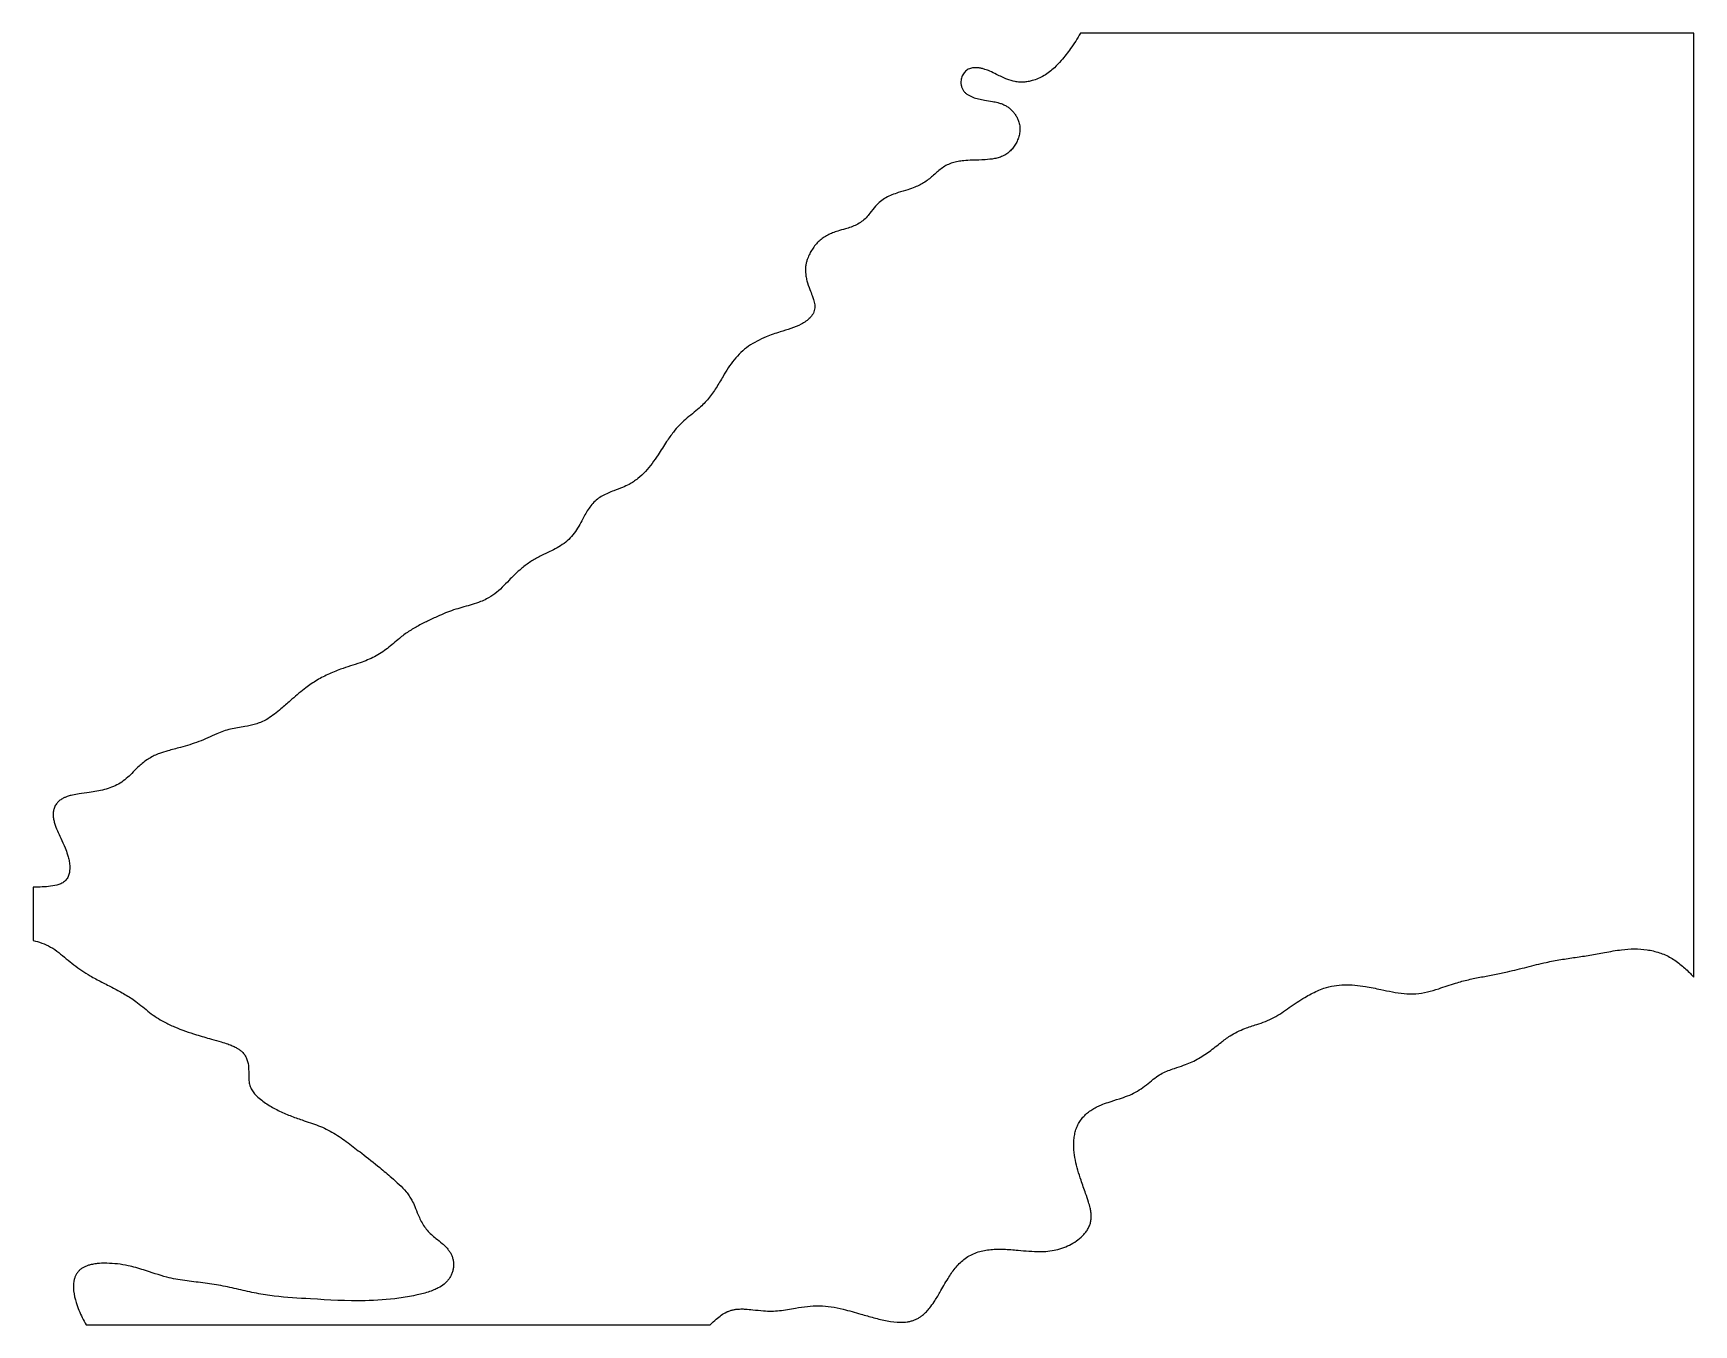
# Model space of a CAD drawing. Header units: millimetres. Extents: x 0 to 180, y -140 to 0.
import ezdxf

# ---------------------------------------------------------------- set-up
doc = ezdxf.new("R2010")
doc.units = ezdxf.units.MM
doc.layers.add('outline', color=7, linetype='Continuous')

msp = doc.modelspace()

# ---------------------------------------------------------------- linework, layer by layer
at = {"layer": 'outline'}
for p, q in [((180, 0), (113.52, 0)), ((180, -102.31), (180, 0)), ((0, -92.57), (0, -98.34)), ((5.74, -140), (73.37, -140))]:
    msp.add_line(p, q, dxfattribs=at)
for points, knots in [([(113.52, 0), (113.19, -0.57), (112.83, -1.13), (112.13, -2.11), (111.8, -2.54), (111.2, -3.23), (110.96, -3.49), (110.52, -3.9), (110.34, -4.05), (109.97, -4.34), (109.78, -4.47), (109.37, -4.71), (109.16, -4.82), (108.74, -5), (108.51, -5.08), (108.14, -5.18), (107.99, -5.22), (107.68, -5.27), (107.52, -5.29), (107.21, -5.3), (107.06, -5.31), (106.75, -5.29), (106.59, -5.27), (106.14, -5.19), (105.84, -5.1), (105.17, -4.84), (104.8, -4.65), (104.18, -4.34), (103.93, -4.22), (103.51, -4.04), (103.34, -3.97), (103.04, -3.88), (102.92, -3.84), (102.68, -3.79), (102.56, -3.77), (102.36, -3.74), (102.28, -3.74), (102.11, -3.73), (102.03, -3.74), (101.87, -3.75), (101.79, -3.77), (101.63, -3.8), (101.55, -3.83), (101.4, -3.89), (101.32, -3.93), (101.19, -4.02), (101.12, -4.07), (101, -4.18), (100.95, -4.24), (100.85, -4.37), (100.8, -4.44), (100.72, -4.59), (100.69, -4.66), (100.63, -4.82), (100.61, -4.9), (100.58, -5.06), (100.57, -5.15), (100.56, -5.29), (100.56, -5.34), (100.56, -5.45), (100.57, -5.51), (100.58, -5.62), (100.59, -5.67), (100.62, -5.78), (100.63, -5.83), (100.67, -5.94), (100.69, -5.99), (100.74, -6.09), (100.77, -6.13), (100.83, -6.23), (100.86, -6.27), (100.93, -6.36), (100.97, -6.4), (101.09, -6.51), (101.17, -6.58), (101.36, -6.7), (101.45, -6.76), (101.65, -6.85), (101.75, -6.9), (102.05, -7.01), (102.26, -7.07), (102.69, -7.17), (102.9, -7.21), (103.41, -7.3), (103.7, -7.34), (104.18, -7.43), (104.37, -7.47), (104.68, -7.56), (104.81, -7.59), (105.05, -7.68), (105.17, -7.73), (105.41, -7.85), (105.52, -7.91), (105.74, -8.06), (105.84, -8.14), (106.04, -8.31), (106.13, -8.41), (106.3, -8.61), (106.38, -8.71), (106.53, -8.93), (106.6, -9.05), (106.72, -9.28), (106.77, -9.4), (106.84, -9.61), (106.86, -9.7), (106.9, -9.87), (106.92, -9.95), (106.94, -10.12), (106.95, -10.21), (106.95, -10.47), (106.94, -10.65), (106.89, -10.99), (106.85, -11.16), (106.74, -11.49), (106.68, -11.65), (106.53, -11.96), (106.44, -12.11), (106.25, -12.4), (106.14, -12.53), (105.9, -12.78), (105.77, -12.89), (105.49, -13.1), (105.35, -13.19), (105.04, -13.35), (104.88, -13.41), (104.55, -13.52), (104.38, -13.56), (103.87, -13.66), (103.53, -13.69), (102.72, -13.74), (102.25, -13.75), (101.48, -13.78), (101.17, -13.79), (100.65, -13.84), (100.45, -13.87), (100.04, -13.94), (99.84, -13.99), (99.45, -14.11), (99.26, -14.19), (98.89, -14.37), (98.72, -14.48), (98.38, -14.71), (98.22, -14.84), (97.91, -15.11), (97.76, -15.24), (97.45, -15.52), (97.3, -15.65), (96.98, -15.9), (96.82, -16.02), (96.31, -16.36), (95.95, -16.54), (95.32, -16.79), (95.07, -16.88), (94.46, -17.07), (94.11, -17.17), (93.54, -17.36), (93.31, -17.43), (92.86, -17.61), (92.64, -17.72), (92.22, -17.95), (92.02, -18.09), (91.65, -18.4), (91.48, -18.57), (91.1, -18.99), (90.9, -19.25), (90.56, -19.68), (90.43, -19.84), (90.13, -20.15), (89.96, -20.3), (89.62, -20.55), (89.43, -20.66), (88.86, -20.95), (88.45, -21.09), (87.76, -21.29), (87.48, -21.37), (87.02, -21.51), (86.83, -21.57), (86.48, -21.71), (86.3, -21.79), (85.96, -21.97), (85.79, -22.06), (85.48, -22.28), (85.33, -22.4), (85.05, -22.66), (84.92, -22.8), (84.67, -23.1), (84.56, -23.25), (84.35, -23.58), (84.25, -23.74), (84.08, -24.08), (84, -24.26), (83.89, -24.56), (83.85, -24.68), (83.78, -24.93), (83.76, -25.05), (83.72, -25.31), (83.71, -25.44), (83.7, -25.82), (83.72, -26.07), (83.79, -26.49), (83.82, -26.66), (83.95, -27.15), (84.07, -27.48), (84.27, -28.01), (84.36, -28.22), (84.49, -28.58), (84.54, -28.72), (84.62, -28.96), (84.64, -29.06), (84.69, -29.26), (84.7, -29.36), (84.72, -29.56), (84.73, -29.66), (84.71, -29.86), (84.7, -29.96), (84.64, -30.15), (84.61, -30.25), (84.52, -30.43), (84.47, -30.51), (84.35, -30.68), (84.29, -30.76), (84.08, -30.98), (83.93, -31.11), (83.6, -31.34), (83.42, -31.44), (82.89, -31.73), (82.51, -31.87), (81.74, -32.14), (81.36, -32.26), (80.71, -32.46), (80.46, -32.54), (79.94, -32.72), (79.69, -32.81), (79.11, -33.05), (78.78, -33.21), (78.14, -33.55), (77.84, -33.73), (77.25, -34.15), (76.97, -34.37), (76.44, -34.86), (76.2, -35.13), (75.52, -35.97), (75.14, -36.58), (74.53, -37.61), (74.29, -38.03), (73.77, -38.84), (73.5, -39.23), (73.04, -39.79), (72.88, -39.96), (72.55, -40.3), (72.37, -40.47), (71.71, -41.05), (71.2, -41.44), (70.48, -42.07), (70.25, -42.28), (69.81, -42.74), (69.6, -42.98), (69.14, -43.56), (68.9, -43.91), (68.34, -44.74), (68.05, -45.22), (67.52, -46.02), (67.31, -46.33), (66.85, -46.94), (66.61, -47.23), (66.1, -47.79), (65.82, -48.04), (65.38, -48.4), (65.22, -48.51), (64.91, -48.72), (64.75, -48.81), (64.36, -49.02), (64.13, -49.13), (63.58, -49.36), (63.26, -49.47), (62.73, -49.67), (62.52, -49.76), (62.11, -49.93), (61.91, -50.03), (61.52, -50.25), (61.33, -50.37), (60.98, -50.65), (60.81, -50.8), (60.51, -51.13), (60.38, -51.31), (59.99, -51.86), (59.78, -52.26), (59.43, -52.92), (59.28, -53.19), (58.98, -53.7), (58.82, -53.96), (58.46, -54.43), (58.27, -54.66), (57.84, -55.07), (57.6, -55.26), (56.86, -55.77), (56.32, -56.03), (55.42, -56.46), (55.05, -56.63), (54.35, -57.01), (54, -57.22), (53.35, -57.68), (53.03, -57.92), (52.33, -58.54), (51.95, -58.92), (51.33, -59.56), (51.09, -59.81), (50.58, -60.31), (50.31, -60.55), (49.75, -60.98), (49.45, -61.16), (48.92, -61.43), (48.71, -61.53), (48.19, -61.73), (47.89, -61.83), (47, -62.11), (46.39, -62.26), (45.5, -62.54), (45.2, -62.65), (44.62, -62.87), (44.33, -63), (43.65, -63.29), (43.27, -63.47), (42.52, -63.83), (42.14, -64.02), (41.4, -64.42), (41.04, -64.63), (40.52, -64.97), (40.35, -65.09), (40.02, -65.34), (39.85, -65.47), (39.26, -65.96), (38.84, -66.34), (38.18, -66.85), (37.95, -67.01), (37.48, -67.32), (37.24, -67.45), (36.5, -67.84), (35.98, -68.05), (35.09, -68.36), (34.74, -68.47), (34.02, -68.7), (33.67, -68.82), (32.84, -69.12), (32.38, -69.3), (31.48, -69.73), (31.04, -69.96), (30.19, -70.49), (29.78, -70.78), (28.86, -71.49), (28.36, -71.92), (27.52, -72.66), (27.19, -72.96), (26.63, -73.44), (26.4, -73.63), (25.93, -73.98), (25.69, -74.15), (25.18, -74.46), (24.92, -74.59), (24.46, -74.77), (24.28, -74.83), (23.71, -75), (23.32, -75.08), (22.42, -75.24), (21.9, -75.32), (21.13, -75.5), (20.88, -75.57), (20.38, -75.74), (20.14, -75.83), (19.57, -76.08), (19.26, -76.23), (18.61, -76.52), (18.29, -76.66), (17.63, -76.91), (17.3, -77.02), (16.63, -77.23), (16.29, -77.33), (15.49, -77.54), (15.04, -77.65), (14.29, -77.87), (13.99, -77.96), (13.5, -78.14), (13.31, -78.22), (12.94, -78.4), (12.75, -78.5), (12.4, -78.72), (12.23, -78.83), (11.73, -79.21), (11.43, -79.49), (10.94, -79.98), (10.75, -80.18), (10.35, -80.57), (10.15, -80.75), (9.71, -81.1), (9.49, -81.25), (9.01, -81.52), (8.76, -81.64), (8.24, -81.84), (7.98, -81.92), (7.17, -82.12), (6.63, -82.21), (5.71, -82.34), (5.34, -82.38), (4.73, -82.48), (4.49, -82.53), (4.09, -82.62), (3.93, -82.66), (3.67, -82.75), (3.57, -82.79), (3.37, -82.87), (3.27, -82.92), (3.11, -83.01), (3.04, -83.05), (2.92, -83.13), (2.87, -83.17), (2.75, -83.27), (2.7, -83.32), (2.6, -83.42), (2.56, -83.48), (2.47, -83.6), (2.43, -83.66), (2.36, -83.78), (2.33, -83.85), (2.28, -83.99), (2.25, -84.06), (2.22, -84.2), (2.2, -84.27), (2.17, -84.48), (2.16, -84.63), (2.17, -84.92), (2.18, -85.06), (2.24, -85.35), (2.27, -85.49), (2.4, -85.91), (2.51, -86.18), (2.74, -86.71), (2.86, -86.98), (3.15, -87.59), (3.31, -87.95), (3.56, -88.55), (3.64, -88.79), (3.77, -89.21), (3.82, -89.37), (3.89, -89.71), (3.92, -89.88), (3.95, -90.17), (3.96, -90.28), (3.96, -90.51), (3.96, -90.63), (3.94, -90.82), (3.93, -90.89), (3.91, -91.05), (3.89, -91.12), (3.85, -91.27), (3.82, -91.34), (3.76, -91.48), (3.73, -91.55), (3.64, -91.68), (3.6, -91.74), (3.5, -91.86), (3.44, -91.91), (3.32, -92), (3.26, -92.05), (3.13, -92.13), (3.06, -92.16), (2.85, -92.26), (2.7, -92.3), (2.26, -92.42), (1.96, -92.46), (1.36, -92.52), (1.05, -92.54), (0.5, -92.56), (0.25, -92.56), (0, -92.57)], [0, 0, 0, 0, 0.011436, 0.011436, 0.020898, 0.020898, 0.027101, 0.027101, 0.031195, 0.031195, 0.035264, 0.035264, 0.039315, 0.039315, 0.043351, 0.043351, 0.046048, 0.046048, 0.048743, 0.048743, 0.051434, 0.051434, 0.054126, 0.054126, 0.059455, 0.059455, 0.066601, 0.066601, 0.07139, 0.07139, 0.074588, 0.074588, 0.076723, 0.076723, 0.078855, 0.078855, 0.080279, 0.080279, 0.0817, 0.0817, 0.083119, 0.083119, 0.084537, 0.084537, 0.085953, 0.085953, 0.087372, 0.087372, 0.088796, 0.088796, 0.090225, 0.090225, 0.09166, 0.09166, 0.093099, 0.093099, 0.094541, 0.094541, 0.0955, 0.0955, 0.096459, 0.096459, 0.097418, 0.097418, 0.098376, 0.098376, 0.099332, 0.099332, 0.100287, 0.100287, 0.10124, 0.10124, 0.102192, 0.102192, 0.104086, 0.104086, 0.105981, 0.105981, 0.107877, 0.107877, 0.111645, 0.111645, 0.115414, 0.115414, 0.12049, 0.12049, 0.123872, 0.123872, 0.126125, 0.126125, 0.128377, 0.128377, 0.130634, 0.130634, 0.132899, 0.132899, 0.135177, 0.135177, 0.137465, 0.137465, 0.139757, 0.139757, 0.142045, 0.142045, 0.143558, 0.143558, 0.145064, 0.145064, 0.146568, 0.146568, 0.149574, 0.149574, 0.152579, 0.152579, 0.155579, 0.155579, 0.15857, 0.15857, 0.161555, 0.161555, 0.164535, 0.164535, 0.167511, 0.167511, 0.170489, 0.170489, 0.173478, 0.173478, 0.179463, 0.179463, 0.187517, 0.187517, 0.192888, 0.192888, 0.196461, 0.196461, 0.200023, 0.200023, 0.203571, 0.203571, 0.207115, 0.207115, 0.210661, 0.210661, 0.214207, 0.214207, 0.217716, 0.217716, 0.221243, 0.221243, 0.22822, 0.22822, 0.232915, 0.232915, 0.239185, 0.239185, 0.243379, 0.243379, 0.247561, 0.247561, 0.251731, 0.251731, 0.255919, 0.255919, 0.261548, 0.261548, 0.265292, 0.265292, 0.269014, 0.269014, 0.272738, 0.272738, 0.28019, 0.28019, 0.285193, 0.285193, 0.288522, 0.288522, 0.291844, 0.291844, 0.29516, 0.29516, 0.298475, 0.298475, 0.301793, 0.301793, 0.305116, 0.305116, 0.308439, 0.308439, 0.311758, 0.311758, 0.313975, 0.313975, 0.316189, 0.316189, 0.318403, 0.318403, 0.322799, 0.322799, 0.325755, 0.325755, 0.331664, 0.331664, 0.335618, 0.335618, 0.338249, 0.338249, 0.340002, 0.340002, 0.341751, 0.341751, 0.343492, 0.343492, 0.345227, 0.345227, 0.346965, 0.346965, 0.348708, 0.348708, 0.350456, 0.350456, 0.35393, 0.35393, 0.357425, 0.357425, 0.364432, 0.364432, 0.371419, 0.371419, 0.376111, 0.376111, 0.380792, 0.380792, 0.387033, 0.387033, 0.393263, 0.393263, 0.399482, 0.399482, 0.405697, 0.405697, 0.418145, 0.418145, 0.426475, 0.426475, 0.434758, 0.434758, 0.438888, 0.438888, 0.44302, 0.44302, 0.454083, 0.454083, 0.459545, 0.459545, 0.465037, 0.465037, 0.472419, 0.472419, 0.482285, 0.482285, 0.488856, 0.488856, 0.495415, 0.495415, 0.501957, 0.501957, 0.505225, 0.505225, 0.508482, 0.508482, 0.512868, 0.512868, 0.51873, 0.51873, 0.522631, 0.522631, 0.526517, 0.526517, 0.530385, 0.530385, 0.534251, 0.534251, 0.538129, 0.538129, 0.545908, 0.545908, 0.551104, 0.551104, 0.556283, 0.556283, 0.561439, 0.561439, 0.566601, 0.566601, 0.576975, 0.576975, 0.583923, 0.583923, 0.590848, 0.590848, 0.597766, 0.597766, 0.607008, 0.607008, 0.613174, 0.613174, 0.619309, 0.619309, 0.625414, 0.625414, 0.629512, 0.629512, 0.63498, 0.63498, 0.645762, 0.645762, 0.651189, 0.651189, 0.656635, 0.656635, 0.663894, 0.663894, 0.671177, 0.671177, 0.678368, 0.678368, 0.681969, 0.681969, 0.685569, 0.685569, 0.695301, 0.695301, 0.700114, 0.700114, 0.704929, 0.704929, 0.714621, 0.714621, 0.721116, 0.721116, 0.72761, 0.72761, 0.736242, 0.736242, 0.744862, 0.744862, 0.753494, 0.753494, 0.76502, 0.76502, 0.772711, 0.772711, 0.777833, 0.777833, 0.782939, 0.782939, 0.78802, 0.78802, 0.791429, 0.791429, 0.798245, 0.798245, 0.807355, 0.807355, 0.81188, 0.81188, 0.816401, 0.816401, 0.8225, 0.8225, 0.82859, 0.82859, 0.834688, 0.834688, 0.840764, 0.840764, 0.848893, 0.848893, 0.85429, 0.85429, 0.857885, 0.857885, 0.861475, 0.861475, 0.865064, 0.865064, 0.872229, 0.872229, 0.877029, 0.877029, 0.88181, 0.88181, 0.886571, 0.886571, 0.891335, 0.891335, 0.896114, 0.896114, 0.905697, 0.905697, 0.912112, 0.912112, 0.916382, 0.916382, 0.919226, 0.919226, 0.921121, 0.921121, 0.923013, 0.923013, 0.924276, 0.924276, 0.925537, 0.925537, 0.926798, 0.926798, 0.928057, 0.928057, 0.929316, 0.929316, 0.930576, 0.930576, 0.931836, 0.931836, 0.933097, 0.933097, 0.935603, 0.935603, 0.938116, 0.938116, 0.940638, 0.940638, 0.94568, 0.94568, 0.950716, 0.950716, 0.957455, 0.957455, 0.961943, 0.961943, 0.964936, 0.964936, 0.967922, 0.967922, 0.969916, 0.969916, 0.971907, 0.971907, 0.973237, 0.973237, 0.974565, 0.974565, 0.975891, 0.975891, 0.977214, 0.977214, 0.978535, 0.978535, 0.979858, 0.979858, 0.981183, 0.981183, 0.982511, 0.982511, 0.985164, 0.985164, 0.990416, 0.990416, 0.995708, 0.995708, 1, 1, 1, 1]), ([(0, -98.34), (0.31, -98.42), (0.62, -98.51), (1.26, -98.74), (1.58, -98.89), (2.19, -99.23), (2.49, -99.43), (3.04, -99.86), (3.31, -100.09), (3.85, -100.54), (4.13, -100.76), (4.69, -101.19), (4.98, -101.4), (5.57, -101.79), (5.87, -101.98), (6.58, -102.4), (7, -102.63), (7.85, -103.07), (8.27, -103.28), (9.11, -103.72), (9.53, -103.94), (10.35, -104.42), (10.74, -104.67), (11.63, -105.33), (12.11, -105.75), (12.86, -106.33), (13.11, -106.52), (13.64, -106.86), (13.91, -107.02), (14.56, -107.36), (14.94, -107.54), (16.1, -108.03), (16.89, -108.31), (18.23, -108.72), (18.77, -108.88), (19.67, -109.13), (20.03, -109.23), (20.63, -109.41), (20.87, -109.48), (21.26, -109.62), (21.42, -109.68), (21.72, -109.81), (21.87, -109.88), (22.11, -110.01), (22.21, -110.07), (22.39, -110.2), (22.48, -110.27), (22.62, -110.39), (22.67, -110.44), (22.77, -110.55), (22.82, -110.61), (22.91, -110.72), (22.95, -110.79), (23.06, -110.97), (23.12, -111.11), (23.22, -111.38), (23.26, -111.53), (23.34, -111.96), (23.35, -112.26), (23.36, -112.75), (23.36, -112.95), (23.37, -113.27), (23.37, -113.41), (23.4, -113.62), (23.41, -113.71), (23.44, -113.88), (23.46, -113.97), (23.51, -114.14), (23.54, -114.22), (23.61, -114.38), (23.65, -114.46), (23.78, -114.69), (23.88, -114.83), (24.07, -115.05), (24.15, -115.13), (24.4, -115.37), (24.58, -115.52), (24.95, -115.81), (25.14, -115.94), (25.73, -116.32), (26.13, -116.55), (26.97, -116.97), (27.4, -117.16), (28.27, -117.5), (28.71, -117.65), (29.74, -118), (30.34, -118.19), (31.21, -118.53), (31.49, -118.65), (32.05, -118.92), (32.32, -119.07), (33.12, -119.54), (33.63, -119.91), (34.62, -120.66), (35.12, -121.03), (36.27, -121.92), (36.93, -122.44), (38, -123.32), (38.43, -123.68), (39.13, -124.29), (39.4, -124.54), (39.94, -125.05), (40.2, -125.31), (40.55, -125.74), (40.66, -125.88), (40.86, -126.19), (40.96, -126.34), (41.16, -126.72), (41.26, -126.94), (41.49, -127.47), (41.6, -127.77), (41.81, -128.28), (41.9, -128.48), (42.09, -128.87), (42.2, -129.06), (42.44, -129.42), (42.57, -129.59), (42.99, -130.08), (43.32, -130.36), (43.88, -130.81), (44.11, -130.98), (44.47, -131.3), (44.61, -131.43), (44.83, -131.66), (44.91, -131.76), (45.07, -131.96), (45.14, -132.06), (45.27, -132.28), (45.32, -132.39), (45.42, -132.62), (45.46, -132.74), (45.52, -132.99), (45.54, -133.11), (45.56, -133.36), (45.56, -133.48), (45.55, -133.73), (45.54, -133.86), (45.49, -134.11), (45.46, -134.23), (45.38, -134.47), (45.33, -134.58), (45.21, -134.81), (45.15, -134.92), (45, -135.13), (44.92, -135.23), (44.74, -135.41), (44.65, -135.5), (44.35, -135.74), (44.14, -135.88), (43.76, -136.08), (43.6, -136.16), (43.23, -136.31), (43.02, -136.39), (42.36, -136.6), (41.91, -136.71), (40.86, -136.93), (40.25, -137.03), (38.43, -137.28), (37.2, -137.36), (34, -137.43), (32.03, -137.31), (28.75, -137.12), (27.44, -137.04), (25.81, -136.85), (25.49, -136.81), (24.84, -136.71), (24.52, -136.65), (23.55, -136.46), (22.91, -136.32), (21.63, -136.02), (20.99, -135.87), (20.02, -135.69), (19.69, -135.63), (19.04, -135.54), (18.71, -135.49), (17.73, -135.37), (17.08, -135.31), (16.1, -135.17), (15.77, -135.12), (15.13, -135), (14.81, -134.93), (13.64, -134.62), (12.81, -134.32), (11.41, -133.88), (10.85, -133.72), (9.9, -133.52), (9.52, -133.45), (8.75, -133.36), (8.36, -133.34), (7.72, -133.32), (7.46, -133.33), (7.03, -133.36), (6.85, -133.38), (6.51, -133.43), (6.34, -133.46), (6.06, -133.53), (5.95, -133.57), (5.74, -133.65), (5.63, -133.69), (5.43, -133.79), (5.33, -133.85), (5.14, -133.98), (5.05, -134.06), (4.89, -134.22), (4.82, -134.3), (4.69, -134.49), (4.63, -134.58), (4.54, -134.79), (4.5, -134.89), (4.44, -135.11), (4.41, -135.22), (4.38, -135.44), (4.37, -135.56), (4.35, -135.89), (4.36, -136.11), (4.43, -136.76), (4.53, -137.18), (4.74, -137.88), (4.85, -138.16), (5.18, -138.97), (5.45, -139.49), (5.74, -140)], [0, 0, 0, 0, 0.971706, 0.971706, 2.026445, 2.026445, 3.085833, 3.085833, 4.139599, 4.139599, 5.197044, 5.197044, 6.260592, 6.260592, 7.326263, 7.326263, 8.755294, 8.755294, 10.181751, 10.181751, 11.601812, 11.601812, 13.015449, 13.015449, 14.918344, 14.918344, 15.858038, 15.858038, 16.798635, 16.798635, 18.060419, 18.060419, 20.577202, 20.577202, 22.262338, 22.262338, 23.387025, 23.387025, 24.136612, 24.136612, 24.636199, 24.636199, 25.13465, 25.13465, 25.467123, 25.467123, 25.798991, 25.798991, 26.020742, 26.020742, 26.242399, 26.242399, 26.46402, 26.46402, 26.903195, 26.903195, 27.344432, 27.344432, 28.227574, 28.227574, 28.820663, 28.820663, 29.21529, 29.21529, 29.478336, 29.478336, 29.741091, 29.741091, 30.003666, 30.003666, 30.266255, 30.266255, 30.787975, 30.787975, 31.138612, 31.138612, 31.837441, 31.837441, 32.535199, 32.535199, 33.93734, 33.93734, 35.339539, 35.339539, 36.739087, 36.739087, 38.61127, 38.61127, 39.538797, 39.538797, 40.466817, 40.466817, 42.336124, 42.336124, 44.204563, 44.204563, 46.706567, 46.706567, 48.375444, 48.375444, 49.487481, 49.487481, 50.593886, 50.593886, 51.141636, 51.141636, 51.689273, 51.689273, 52.425859, 52.425859, 53.406375, 53.406375, 54.059653, 54.059653, 54.711219, 54.711219, 55.362259, 55.362259, 56.649635, 56.649635, 57.511911, 57.511911, 58.085214, 58.085214, 58.467807, 58.467807, 58.847735, 58.847735, 59.225138, 59.225138, 59.600854, 59.600854, 59.976001, 59.976001, 60.351533, 60.351533, 60.728092, 60.728092, 61.106077, 61.106077, 61.485741, 61.485741, 61.867237, 61.867237, 62.250641, 62.250641, 62.635899, 62.635899, 63.401651, 63.401651, 63.918991, 63.918991, 64.609358, 64.609358, 65.989138, 65.989138, 67.83311, 67.83311, 71.515774, 71.515774, 77.435171, 77.435171, 81.370594, 81.370594, 82.352169, 82.352169, 83.335795, 83.335795, 85.303941, 85.303941, 87.284526, 87.284526, 88.272184, 88.272184, 89.256943, 89.256943, 91.23784, 91.23784, 92.224187, 92.224187, 93.206044, 93.206044, 95.850395, 95.850395, 97.596289, 97.596289, 98.759801, 98.759801, 99.923762, 99.923762, 100.701369, 100.701369, 101.220286, 101.220286, 101.738219, 101.738219, 102.083714, 102.083714, 102.428262, 102.428262, 102.771273, 102.771273, 103.112255, 103.112255, 103.45129, 103.45129, 103.789152, 103.789152, 104.126754, 104.126754, 104.464676, 104.464676, 104.803161, 104.803161, 105.466135, 105.466135, 106.759421, 106.759421, 107.652181, 107.652181, 109.407415, 109.407415, 109.407415, 109.407415]), ([(73.37, -140), (73.59, -139.79), (73.81, -139.58), (74.22, -139.23), (74.4, -139.09), (74.77, -138.82), (74.97, -138.71), (75.28, -138.56), (75.39, -138.52), (75.61, -138.45), (75.72, -138.41), (75.94, -138.36), (76.06, -138.34), (76.34, -138.3), (76.52, -138.29), (76.86, -138.28), (77.03, -138.29), (77.47, -138.31), (77.73, -138.34), (78.38, -138.41), (78.76, -138.45), (79.44, -138.51), (79.73, -138.52), (80.31, -138.51), (80.6, -138.49), (81.47, -138.4), (82.05, -138.29), (83.48, -138.05), (84.34, -137.91), (85.65, -137.94), (86.08, -137.98), (86.94, -138.11), (87.37, -138.21), (88.44, -138.47), (89.07, -138.65), (90.18, -138.98), (90.65, -139.11), (91.61, -139.37), (92.09, -139.48), (93.05, -139.66), (93.54, -139.72), (94.26, -139.73), (94.51, -139.72), (94.87, -139.66), (94.99, -139.64), (95.23, -139.58), (95.34, -139.55), (95.57, -139.46), (95.69, -139.41), (95.9, -139.3), (96.01, -139.24), (96.21, -139.11), (96.31, -139.03), (96.55, -138.84), (96.69, -138.72), (96.94, -138.46), (97.06, -138.32), (97.34, -137.96), (97.5, -137.74), (97.87, -137.18), (98.08, -136.84), (98.58, -135.98), (98.86, -135.47), (99.4, -134.59), (99.65, -134.22), (100.07, -133.7), (100.22, -133.53), (100.54, -133.2), (100.71, -133.05), (101.07, -132.76), (101.27, -132.63), (101.67, -132.41), (101.88, -132.31), (102.31, -132.14), (102.54, -132.07), (102.99, -131.96), (103.22, -131.92), (103.68, -131.85), (103.91, -131.83), (104.5, -131.8), (104.85, -131.8), (105.72, -131.83), (106.24, -131.87), (107.15, -131.95), (107.54, -131.99), (108.33, -132.04), (108.72, -132.06), (109.41, -132.07), (109.7, -132.05), (110.29, -131.99), (110.58, -131.94), (111.15, -131.81), (111.44, -131.72), (111.99, -131.52), (112.25, -131.4), (112.77, -131.12), (113.02, -130.96), (113.48, -130.61), (113.7, -130.42), (113.99, -130.09), (114.08, -129.98), (114.25, -129.74), (114.33, -129.61), (114.46, -129.35), (114.52, -129.22), (114.61, -128.94), (114.64, -128.79), (114.68, -128.51), (114.69, -128.36), (114.68, -128.07), (114.67, -127.92), (114.63, -127.63), (114.6, -127.48), (114.52, -127.12), (114.46, -126.91), (114.3, -126.38), (114.19, -126.07), (113.91, -125.28), (113.74, -124.81), (113.34, -123.62), (113.12, -122.89), (112.9, -121.79), (112.84, -121.42), (112.78, -120.68), (112.78, -120.3), (112.83, -119.75), (112.85, -119.56), (112.93, -119.19), (112.97, -119.01), (113.09, -118.66), (113.16, -118.49), (113.33, -118.15), (113.42, -117.99), (113.64, -117.69), (113.75, -117.54), (114.01, -117.27), (114.15, -117.14), (114.43, -116.91), (114.59, -116.8), (114.9, -116.59), (115.06, -116.5), (115.4, -116.33), (115.57, -116.25), (116, -116.07), (116.27, -115.98), (116.93, -115.75), (117.34, -115.63), (118.34, -115.31), (118.94, -115.09), (119.77, -114.64), (120.03, -114.47), (120.54, -114.09), (120.78, -113.89), (121.27, -113.49), (121.51, -113.29), (121.97, -112.98), (122.17, -112.85), (122.59, -112.63), (122.81, -112.54), (123.25, -112.36), (123.47, -112.28), (124.03, -112.09), (124.37, -111.98), (124.95, -111.78), (125.2, -111.68), (125.68, -111.47), (125.92, -111.35), (126.62, -110.97), (127.06, -110.68), (127.92, -110.06), (128.34, -109.72), (129.07, -109.14), (129.39, -108.9), (129.98, -108.51), (130.24, -108.37), (130.78, -108.1), (131.06, -107.99), (131.76, -107.73), (132.2, -107.59), (132.94, -107.35), (133.26, -107.25), (133.88, -107), (134.19, -106.86), (134.78, -106.54), (135.06, -106.37), (135.61, -105.99), (135.88, -105.8), (136.43, -105.41), (136.71, -105.22), (137.27, -104.86), (137.56, -104.68), (138.29, -104.25), (138.73, -104.01), (139.43, -103.7), (139.66, -103.61), (140.26, -103.41), (140.63, -103.31), (141.38, -103.19), (141.76, -103.15), (142.51, -103.14), (142.89, -103.15), (143.65, -103.22), (144.03, -103.27), (144.96, -103.43), (145.52, -103.54), (146.5, -103.75), (146.91, -103.83), (147.75, -103.99), (148.17, -104.05), (149.02, -104.13), (149.44, -104.15), (150.29, -104.09), (150.71, -104.02), (151.53, -103.82), (151.94, -103.7), (152.96, -103.37), (153.57, -103.16), (154.41, -102.9), (154.64, -102.83), (155.1, -102.71), (155.34, -102.65), (156.04, -102.48), (156.51, -102.39), (157.45, -102.21), (157.92, -102.12), (158.87, -101.93), (159.34, -101.84), (160.51, -101.58), (161.21, -101.4), (162.6, -101.05), (163.29, -100.87), (164.52, -100.61), (165.05, -100.5), (166.11, -100.33), (166.63, -100.25), (167.69, -100.1), (168.22, -100.02), (169.01, -99.89), (169.28, -99.85), (169.81, -99.75), (170.07, -99.7), (170.95, -99.53), (171.56, -99.42), (172.63, -99.29), (173.1, -99.26), (174.02, -99.26), (174.48, -99.29), (175.39, -99.42), (175.83, -99.52), (176.7, -99.81), (177.12, -99.99), (177.91, -100.45), (178.28, -100.71), (178.99, -101.3), (179.32, -101.61), (179.76, -102.06), (179.88, -102.19), (180, -102.31)], [0, 0, 0, 0, 0.007014, 0.007014, 0.01229, 0.01229, 0.017553, 0.017553, 0.020206, 0.020206, 0.02286, 0.02286, 0.025517, 0.025517, 0.029499, 0.029499, 0.03349, 0.03349, 0.039485, 0.039485, 0.048494, 0.048494, 0.055162, 0.055162, 0.061855, 0.061855, 0.075321, 0.075321, 0.095316, 0.095316, 0.105333, 0.105333, 0.115408, 0.115408, 0.130599, 0.130599, 0.141977, 0.141977, 0.153356, 0.153356, 0.164529, 0.164529, 0.170127, 0.170127, 0.172946, 0.172946, 0.175763, 0.175763, 0.17858, 0.17858, 0.181398, 0.181398, 0.184216, 0.184216, 0.188421, 0.188421, 0.192626, 0.192626, 0.198878, 0.198878, 0.208117, 0.208117, 0.221627, 0.221627, 0.231848, 0.231848, 0.23711, 0.23711, 0.242393, 0.242393, 0.247704, 0.247704, 0.253046, 0.253046, 0.25841, 0.25841, 0.263786, 0.263786, 0.269166, 0.269166, 0.277211, 0.277211, 0.289259, 0.289259, 0.298314, 0.298314, 0.307328, 0.307328, 0.314127, 0.314127, 0.320916, 0.320916, 0.327699, 0.327699, 0.334461, 0.334461, 0.341182, 0.341182, 0.347853, 0.347853, 0.351236, 0.351236, 0.354615, 0.354615, 0.357984, 0.357984, 0.361345, 0.361345, 0.364712, 0.364712, 0.368092, 0.368092, 0.371485, 0.371485, 0.376576, 0.376576, 0.384237, 0.384237, 0.395813, 0.395813, 0.413142, 0.413142, 0.421757, 0.421757, 0.430321, 0.430321, 0.434622, 0.434622, 0.438918, 0.438918, 0.443209, 0.443209, 0.447499, 0.447499, 0.451791, 0.451791, 0.456088, 0.456088, 0.46039, 0.46039, 0.464698, 0.464698, 0.469013, 0.469013, 0.475493, 0.475493, 0.485243, 0.485243, 0.499794, 0.499794, 0.507028, 0.507028, 0.514267, 0.514267, 0.52155, 0.52155, 0.526995, 0.526995, 0.532442, 0.532442, 0.537898, 0.537898, 0.546077, 0.546077, 0.55216, 0.55216, 0.558214, 0.558214, 0.570428, 0.570428, 0.582742, 0.582742, 0.591978, 0.591978, 0.598889, 0.598889, 0.605808, 0.605808, 0.616206, 0.616206, 0.623902, 0.623902, 0.631589, 0.631589, 0.639298, 0.639298, 0.64696, 0.64696, 0.654717, 0.654717, 0.662464, 0.662464, 0.674116, 0.674116, 0.679952, 0.679952, 0.688673, 0.688673, 0.697402, 0.697402, 0.70614, 0.70614, 0.714886, 0.714886, 0.727997, 0.727997, 0.737808, 0.737808, 0.747607, 0.747607, 0.757378, 0.757378, 0.76713, 0.76713, 0.776955, 0.776955, 0.791735, 0.791735, 0.797258, 0.797258, 0.802784, 0.802784, 0.813837, 0.813837, 0.824916, 0.824916, 0.83598, 0.83598, 0.852566, 0.852566, 0.869016, 0.869016, 0.881417, 0.881417, 0.893707, 0.893707, 0.906002, 0.906002, 0.912189, 0.912189, 0.91842, 0.91842, 0.932704, 0.932704, 0.943342, 0.943342, 0.953934, 0.953934, 0.964472, 0.964472, 0.974959, 0.974959, 0.985468, 0.985468, 0.996049, 0.996049, 1, 1, 1, 1])]:
    msp.add_open_spline(points, degree=3, knots=knots, dxfattribs=at)

doc.saveas('drawing.dxf')
